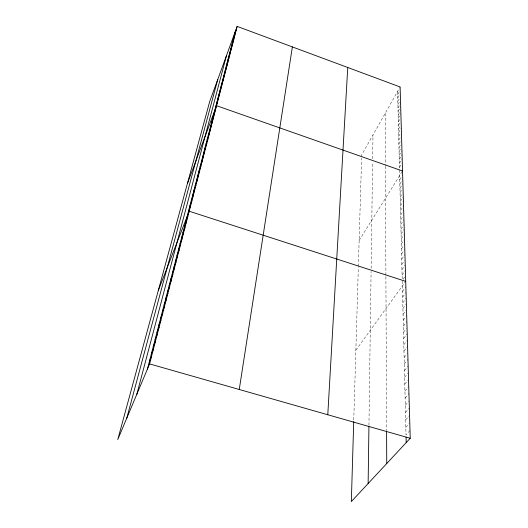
<?xml version="1.0" encoding="UTF-8"?>
<svg xmlns="http://www.w3.org/2000/svg" width="528" height="528" viewBox="0 0 528 528"><rect width="100%" height="100%" fill="white"/><g stroke="black" fill="none" stroke-linecap="round" stroke-linejoin="round"><path stroke-width="0.4" stroke-dasharray="2.64 1.98" d="M368.947 425.278L371.085 271.491M371.131 268.323L372.603 162.287M372.656 158.743L372.986 134.917M353.773 419.938L358.347 267.076M358.367 266.323L361.607 158.189M361.647 156.856L361.706 154.862L400.118 86.955M397.67 94.67L399.848 90.829M397.749 97.944L399.94 94.096M397.828 101.251L400.033 97.403M397.914 104.597L400.125 100.742M397.993 107.976L400.594 103.468M398.079 111.395L400.693 106.88M398.165 114.847L400.792 110.326M398.251 118.338L400.891 113.81M398.336 121.862L400.613 117.975M398.422 125.433L400.712 121.539M398.508 129.037L400.811 125.136M398.6 132.68L401.3 128.126M398.693 136.369L401.405 131.809M398.779 140.092L401.518 135.524M398.871 143.86L401.234 139.94M398.97 147.668L401.339 143.748M399.062 151.523L401.445 147.596M399.155 155.423L401.953 150.836M399.254 159.364L402.072 154.77M399.353 163.35L402.184 158.756M399.452 167.389L401.894 163.442M359.146 240.398L402.125 171.64M399.755 179.771L402.653 175.157M399.861 184.001L402.778 179.381M399.96 188.278L402.897 183.652M400.072 192.608L402.6 188.641M400.178 196.99L402.725 193.017M400.283 201.419L403.28 196.786M400.396 205.913L403.405 201.274M400.508 210.454L403.537 205.814M400.62 215.054L403.669 210.415M400.732 219.714L403.366 215.734M400.851 224.426L403.94 219.78M400.963 229.198L404.078 224.558M401.082 234.036L404.217 229.39M401.207 238.933L404.356 234.287M401.326 243.896L404.045 239.91M401.452 248.919L404.646 244.273M401.577 254.008L404.791 249.361M401.702 259.162L404.936 254.522M401.828 264.389L404.626 260.41M401.96 269.683L405.24 265.043M402.092 275.048L405.398 270.409M403.174 279.16L404.6 277.174M355.859 350.222L405.709 281.365M402.494 291.509L405.874 286.882M402.633 297.099L406.032 292.479M402.772 302.768L406.197 298.148M402.91 308.51L406.362 303.897M403.055 314.332L406.032 310.385M403.201 320.239L406.699 315.638M403.346 326.225L406.87 321.631M403.491 332.297L406.6 328.284M403.643 338.455L407.22 333.881M403.801 344.698L407.405 340.138M403.953 351.041L407.583 346.487M404.111 357.469L407.312 353.496M404.27 363.99L407.959 359.462M404.435 370.61L408.151 366.095M404.6 377.329L408.342 372.827M404.765 384.146L408.54 379.658M404.936 391.07L408.738 386.595M405.108 398.092L408.943 393.637M405.28 405.227L408.665 401.346M405.458 412.474L409.358 408.052M405.643 419.833L409.57 415.43M405.821 427.304L409.292 423.476M410.005 430.538L406.012 434.894L402.224 280.487M397.591 91.423L402.184 278.929M385.176 113.375L385.407 165.495M385.407 166.254L385.895 275.194M385.902 276.646L386.595 430.67"/><path stroke-width="0.79" d="M368.135 483.536L368.927 426.756M353.727 421.516L351.331 501.6L410.23 438.273L400.118 86.955L237.158 26.4L209.728 101.455L117.77 439.54L149.589 363.911L237.158 26.4M327.789 414.757L347.754 67.498M239.25 389.492L292.367 46.919M147.398 369.118L235.349 31.357M136.844 394.198L226.466 55.651M126.806 418.07L217.767 79.457M234.551 34.406L236.372 29.436M233.752 37.481L235.574 32.505M232.94 40.597L234.769 35.607M232.122 43.745L233.957 38.749M231.29 46.933L233.132 41.917M230.452 50.153L232.3 45.131M229.607 53.407L231.455 48.371M228.749 56.694L230.604 51.652M227.885 60.027L229.746 54.971M227.007 63.393L228.875 58.324M226.116 66.799L227.997 61.717M225.225 70.244L227.106 65.155M224.314 73.722L226.202 68.627M223.397 77.246L225.291 72.138M222.466 80.817L224.367 75.695M221.529 84.421L223.436 79.292M220.579 88.07L222.493 82.929M219.615 91.766L221.536 86.612M218.645 95.502L220.565 90.341M217.661 99.284L219.589 94.116M216.665 103.112L218.599 97.937M215.655 106.986L217.595 101.798M187.367 183.671L216.579 105.712L402.534 170.986M213.596 114.88L215.549 109.672M212.553 118.906L214.513 113.685M211.49 122.971L213.457 117.751M210.421 127.096L212.388 121.862M209.332 131.267L211.312 126.027M208.23 135.498L210.217 130.244M207.115 139.775L209.108 134.521M205.986 144.111L207.986 138.844M204.844 148.507L206.844 143.233M203.683 152.955L205.696 147.675M202.508 157.463L204.527 152.176M201.32 162.03L203.339 156.737M200.119 166.663L202.145 161.357M198.898 171.349L200.924 166.043M197.657 176.108L199.696 170.795M196.403 180.926L198.449 175.606M195.129 185.81L197.182 180.484M193.842 190.76L195.895 185.434M192.535 195.782L194.594 190.45M191.209 200.871L193.274 195.538M189.862 206.039L191.935 200.693M188.503 211.273L190.582 205.927M158.347 290.36L189.202 211.233L405.709 281.365M185.731 221.899L187.823 216.553M184.325 227.297L186.424 221.945M182.906 232.769L185.005 227.416M181.46 238.319L183.566 232.967M179.989 243.949L182.101 238.597M178.504 249.665L180.622 244.312M176.992 255.466L179.117 250.114M175.461 261.353L177.586 256.007M173.903 267.326L176.035 261.98M172.326 273.392L174.458 268.052M170.722 279.556L172.861 274.21M169.092 285.806L171.237 280.474M167.435 292.156L169.587 286.829M165.759 298.604L167.917 293.284M164.056 305.158L166.214 299.838M162.32 311.81L164.485 306.504M160.558 318.575L162.73 313.276M158.77 325.446L160.941 320.153M156.955 332.429L159.126 327.149M155.107 339.524L157.285 334.257M153.226 346.738L155.41 341.484M151.318 354.077L153.503 348.836M149.371 361.535L151.562 356.308M149.589 363.911L410.23 438.273M406.065 437.21L406.197 442.609M386.595 431.468L386.74 463.531"/></g></svg>
